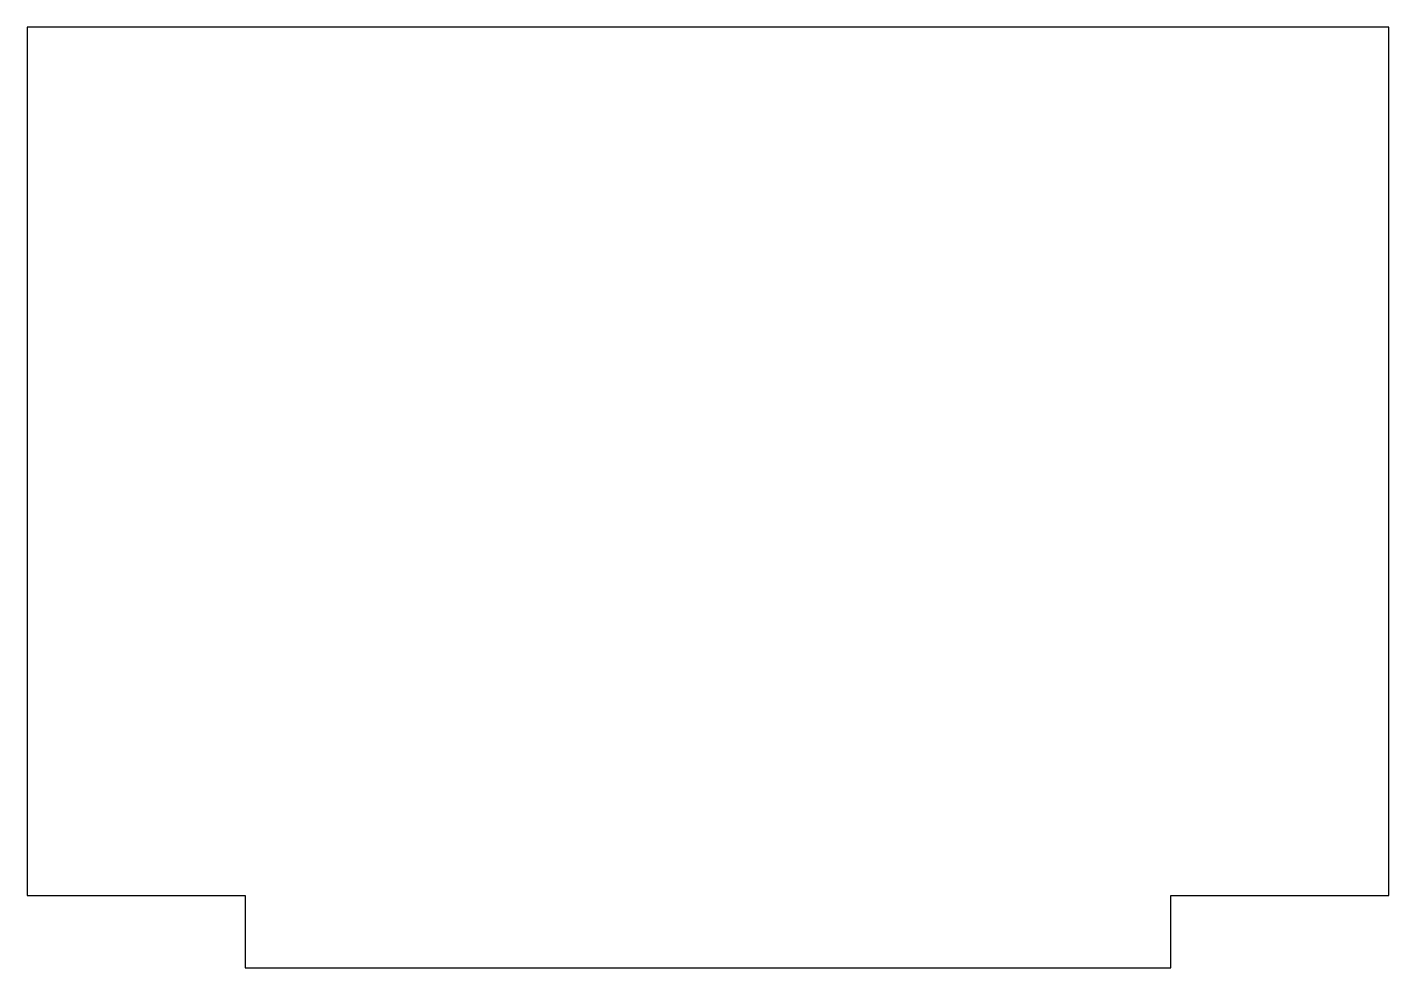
# Model space of a CAD drawing. Header units: inches. Extents: x -2.35 to 0, y -0.13 to 1.5.
import ezdxf

# ---------------------------------------------------------------- set-up
doc = ezdxf.new("R2010")
doc.units = ezdxf.units.IN
doc.header["$MEASUREMENT"] = 0

msp = doc.modelspace()

# ---------------------------------------------------------------- linework, layer by layer
msp.add_lwpolyline([(-2.354, 0), (-1.977, 0), (-1.977, -0.125), (-0.377, -0.125), (-0.377, 0), (0, 0), (0, 1.5), (-2.354, 1.5)], close=True)

doc.saveas('drawing.dxf')
